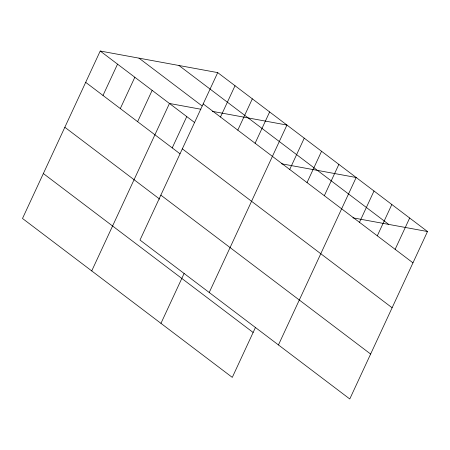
<?xml version="1.0" encoding="UTF-8"?>
<svg xmlns="http://www.w3.org/2000/svg" width="450" height="450" viewBox="0 0 450 450"><rect width="100%" height="100%" fill="white"/><g stroke="black" fill="none" stroke-linecap="round" stroke-linejoin="round"><path stroke-width="0.67" d="M217.716 72.613L139.995 240.053L349.779 398.97L427.5 231.525L217.716 72.613L100.221 51.03L22.5 218.475L232.284 377.387L255.459 327.459M102.994 95.456L117.529 64.142M120.302 108.562L134.837 77.254M137.61 121.674L152.145 90.366M91.727 270.911L169.453 103.472L200.869 109.243M172.226 147.898L186.761 116.584M220.489 117.034L235.024 85.725M237.797 130.146L252.332 98.837M160.954 323.353L184.129 273.431M255.105 143.257L269.64 111.943M209.222 292.494L286.948 125.055L212.355 111.353M289.721 169.476L304.251 138.167M307.024 182.588L321.559 151.279M324.332 195.699L338.867 164.385M278.449 344.936L356.175 177.497L281.588 163.794M359.471 222.317L374.006 191.002M377.303 235.822L391.838 204.514M395.134 249.334L409.669 218.019M352.912 217.828L427.5 231.525M178.942 65.492L388.727 224.404M203.181 103.927L412.965 262.839M138.994 58.151L202.084 105.941M100.221 51.03L194.574 122.507M182.329 148.849L392.113 307.761M85.691 82.344L180.039 153.816M160.847 195.131L370.631 354.043M64.839 127.266L159.744 199.164M43.352 173.548L253.136 332.466"/></g></svg>
